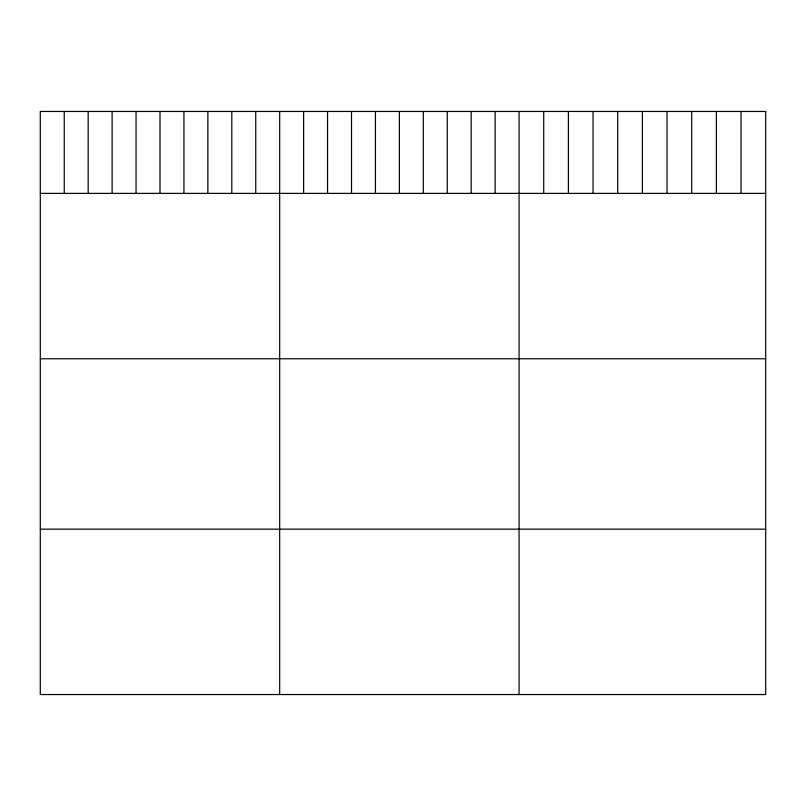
<?xml version="1.0" encoding="UTF-8"?>
<svg xmlns="http://www.w3.org/2000/svg" width="806" height="806" viewBox="0 0 806 806"><rect width="100%" height="100%" fill="white"/><g stroke="black" fill="none" stroke-linecap="round" stroke-linejoin="round"><path stroke-width="1.21" d="M40.3 193.39L765.7 193.39M40.3 358.761L765.7 358.761M40.3 529.159L765.7 529.159M741.036 111.46L741.036 193.39M716.373 111.46L716.373 193.39M691.709 111.46L691.709 193.39M667.046 111.46L667.046 193.39M642.382 111.46L642.382 193.39M617.718 111.46L617.718 193.39M593.055 111.46L593.055 193.39M568.391 111.46L568.391 193.39M543.728 111.46L543.728 193.39M519.064 111.46L519.064 694.54M495.126 111.46L495.126 193.39M471.188 111.46L471.188 193.39M447.249 111.46L447.249 193.39M423.311 111.46L423.311 193.39M399.373 111.46L399.373 193.39M375.435 111.46L375.435 193.39M351.497 111.46L351.497 193.39M327.558 111.46L327.558 193.39M303.62 111.46L303.62 193.39M279.682 111.46L279.682 694.54M255.744 111.46L255.744 193.39M231.806 111.46L231.806 193.39M207.867 111.46L207.867 193.39M183.929 111.46L183.929 193.39M159.991 111.46L159.991 193.39M136.053 111.46L136.053 193.39M112.115 111.46L112.115 193.39M88.176 111.46L88.176 193.39M64.238 111.46L64.238 193.39M765.7 111.46L40.3 111.46L40.3 694.54L765.7 694.54L765.7 111.46"/></g></svg>
